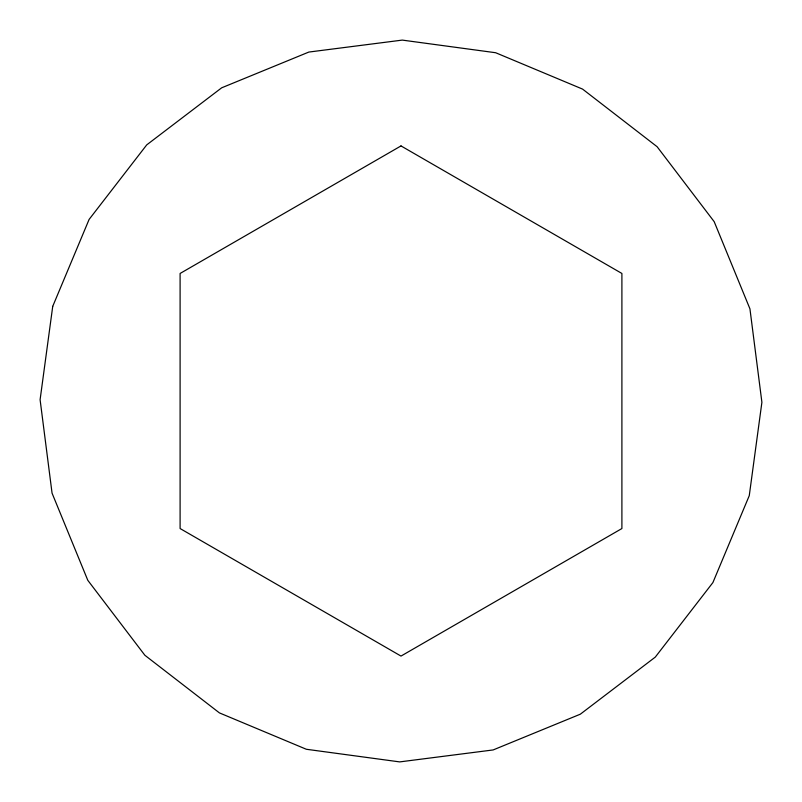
<?xml version="1.0" encoding="UTF-8"?>
<svg xmlns="http://www.w3.org/2000/svg" width="802" height="802" viewBox="0 0 802 802"><rect width="100%" height="100%" fill="white"/><g stroke="black" fill="none" stroke-linecap="round" stroke-linejoin="round"><path stroke-width="1.2" d="M52.731 306.344L40.1 399.707L52.06 493.16L87.809 580.327L144.891 655.284L219.427 712.898L306.344 749.268L399.707 761.9L493.16 749.94L580.327 714.191L655.284 657.109L712.898 582.573L749.268 495.656L761.9 402.293L749.94 308.84L714.191 221.673L657.109 146.716L582.573 89.102L495.656 52.731L402.293 40.1L308.84 52.06L221.673 87.809L146.716 144.891L89.102 219.427L52.731 306.344M401 145.924L180.099 273.462L180.099 528.538L401 656.076L621.901 528.538L621.901 273.462L401 145.924"/></g></svg>
